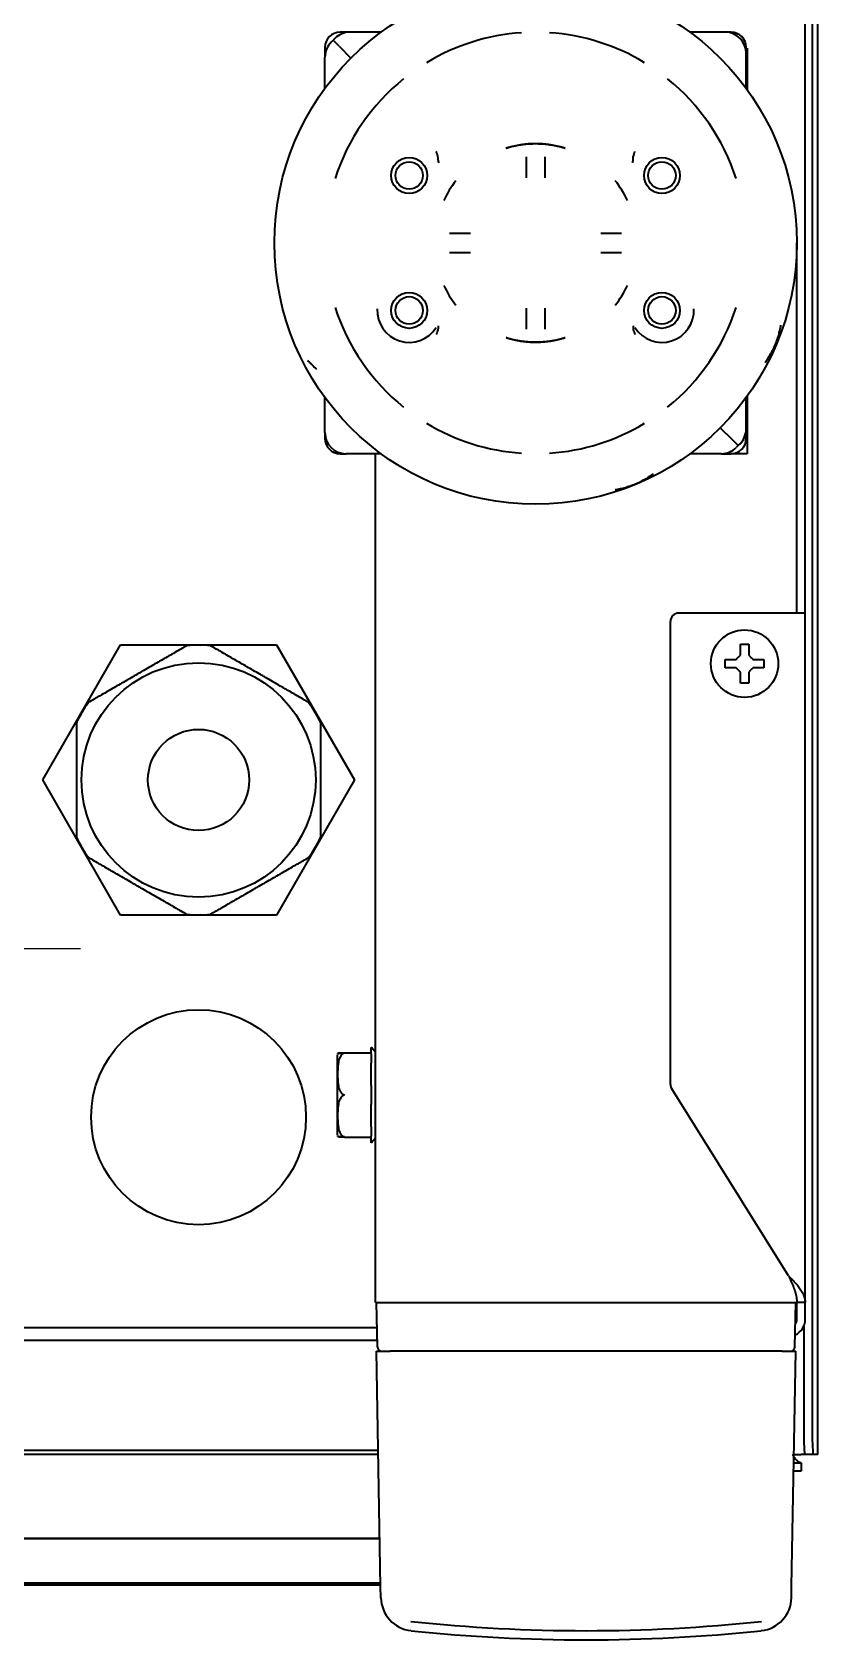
# Model space of a CAD drawing. Header units: inches. Extents: x 885 to 6823, y 710 to 5493.
# Drawn here: x 3174 to 3267.3, y 4391.1 to 4581.8 of the extents above; entities that cross this region are included whole.
import ezdxf

# ---------------------------------------------------------------- set-up
doc = ezdxf.new("R2010")
doc.units = ezdxf.units.IN
doc.layers.add('1', color=7, linetype='Continuous', true_color=0xffffff)

# ---------------------------------------------------------------- blocks, each defined once
blk = doc.blocks.new('A$C29D5572B')
at = {"color": 1}
for p, q in [((0, 50), (0, -50)), ((-50, 0), (50, 0))]:
    blk.add_line(p, q, dxfattribs=at)
blk = doc.blocks.new('A$C0F8E2EAE')
blk.add_blockref('A$C29D5572B', (0, 0))

msp = doc.modelspace()

# ---------------------------------------------------------------- linework, layer by layer
at = {"layer": '1', "color": 7, "linetype": 'Continuous', "lineweight": 35}
for p, q in [((3266.6, 4975.88), (3266.6, 4416.08)), ((3267.28, 4413.08), (3267.28, 4976.88)), ((3265.78, 4512.88), (3265.78, 4582.88)), ((3265.78, 4512.88), (3265.78, 4582.88)), ((3209.51, 4580.6), (3209.74, 4580.82)), ((3209.96, 4581.05), (3209.74, 4580.82)), ((3210.45, 4580.12), (3209.74, 4580.82)), ((3210.45, 4580.12), (3209.74, 4580.82)), ((3211.73, 4581.78), (3210.58, 4581.78)), ((3215.45, 4581.78), (3211.73, 4581.78)), ((3256.28, 4581.78), (3252.11, 4581.78)), ((3256.98, 4581.78), (3256.28, 4581.78)), ((3208.78, 4579.98), (3208.78, 4578.83)), ((3208.78, 4575.11), (3208.78, 4578.83)), ((3210.45, 4580.12), (3211.86, 4578.7)), ((3210.45, 4580.12), (3211.86, 4578.7)), ((3258.78, 4579.28), (3258.78, 4579.98)), ((3258.78, 4575.11), (3258.78, 4579.28)), ((3258.88, 4579.89), (3258.88, 4574.97)), ((3222.2, 4566.62), (3222.2, 4566.94)), ((3245.36, 4566.62), (3245.36, 4566.94)), ((3264.78, 4512.88), (3264.78, 4556.78)), ((3264.78, 4512.88), (3264.78, 4556.78)), ((3222.2, 4546.95), (3222.2, 4546.62)), ((3245.36, 4546.95), (3245.36, 4546.62)), ((3208.78, 4534.28), (3208.78, 4538.45)), ((3258.78, 4534.73), (3258.78, 4538.45)), ((3258.88, 4538.59), (3258.88, 4531.78)), ((3208.78, 4534.28), (3208.78, 4533.58)), ((3255.7, 4534.86), (3257.11, 4533.45)), ((3255.7, 4534.86), (3257.11, 4533.45)), ((3257.82, 4532.74), (3257.11, 4533.45)), ((3257.82, 4532.74), (3257.11, 4533.45)), ((3258.78, 4533.58), (3258.78, 4534.73)), ((3210.58, 4531.78), (3211.28, 4531.78)), ((3215.45, 4531.78), (3211.28, 4531.78)), ((3214.78, 4431.08), (3214.78, 4531.79)), ((3255.83, 4531.78), (3252.11, 4531.78)), ((3255.83, 4531.78), (3256.98, 4531.78)), ((3258.88, 4531.78), (3256.98, 4531.78)), ((3257.82, 4532.74), (3257.6, 4532.51)), ((3257.82, 4532.74), (3258.05, 4532.97)), ((3263.78, 4512.88), (3250.78, 4512.88)), ((3263.78, 4512.88), (3250.78, 4512.88)), ((3265.78, 4512.88), (3263.78, 4512.88)), ((3265.78, 4512.88), (3263.78, 4512.88)), ((3265.78, 4431.08), (3265.78, 4512.88)), ((3265.78, 4431.08), (3265.78, 4512.88)), ((3249.78, 4456.97), (3249.78, 4511.88)), ((3249.78, 4456.97), (3249.78, 4511.88)), ((3175.28, 4493.08), (3184.53, 4509.1)), ((3184.53, 4509.1), (3203.03, 4509.1)), ((3203.03, 4509.1), (3212.28, 4493.08)), ((3256.28, 4506.88), (3256.28, 4507.38)), ((3256.28, 4506.38), (3256.28, 4506.88)), ((3260.88, 4507.38), (3260.88, 4506.88)), ((3260.88, 4506.88), (3260.88, 4506.38)), ((3184.53, 4477.06), (3175.28, 4493.08)), ((3212.28, 4493.08), (3203.03, 4477.06)), ((3203.03, 4477.06), (3184.53, 4477.06)), ((3211.11, 4460.71), (3214.18, 4460.71)), ((3214.78, 4460.8), (3214.28, 4461.38)), ((3214.28, 4461.38), (3214.28, 4461.28)), ((3214.28, 4460.61), (3214.28, 4461.28)), ((3214.28, 4460.61), (3214.28, 4459.47)), ((3210.28, 4450.94), (3210.28, 4460.49)), ((3214.28, 4458.8), (3214.28, 4459.47)), ((3214.28, 4458.19), (3214.28, 4458.8)), ((3214.28, 4456.85), (3214.28, 4458.19)), ((3214.28, 4456.85), (3214.28, 4455.71)), ((3214.28, 4455.71), (3214.28, 4454.57)), ((3263.78, 4434.28), (3249.93, 4456.44)), ((3263.78, 4434.28), (3249.93, 4456.44)), ((3214.28, 4453.23), (3214.28, 4454.57)), ((3214.28, 4452.62), (3214.28, 4453.23)), ((3214.28, 4451.95), (3214.28, 4452.62)), ((3214.28, 4451.95), (3214.28, 4450.81)), ((3211.11, 4450.71), (3214.18, 4450.71)), ((3214.28, 4450.14), (3214.28, 4450.81)), ((3214.28, 4450.04), (3214.78, 4450.62)), ((3214.28, 4450.04), (3214.28, 4450.14)), ((3214.78, 4431.08), (3216.58, 4431.08)), ((3214.91, 4431.08), (3216.51, 4431.08)), ((3215, 4425.82), (3214.91, 4431.08)), ((3216.58, 4431.08), (3262.98, 4431.08)), ((3262.98, 4431.08), (3264.78, 4431.08)), ((3263.06, 4431.08), (3264.66, 4431.08)), ((3264.56, 4425.82), (3264.66, 4431.08)), ((3264.78, 4429.08), (3264.78, 4431.08)), ((3264.78, 4429.08), (3264.78, 4431.08)), ((3265.78, 4431.08), (3264.78, 4431.08)), ((3265.78, 4431.08), (3264.78, 4431.08)), ((3265.78, 4429.08), (3265.78, 4431.08)), ((3265.78, 4429.08), (3265.78, 4431.08)), ((3264.78, 4429.08), (3264.62, 4429.08)), ((3264.78, 4429.08), (3264.62, 4429.08)), ((3265.6, 4428.27), (3265.6, 4416.08)), ((3214.98, 4426.58), (2953.31, 4426.58)), ((3214.96, 4428.08), (2954.74, 4428.08)), ((3214.91, 4425.33), (3216.51, 4425.33)), ((3215.39, 4397.42), (3214.91, 4425.33)), ((3215.28, 4425.38), (3215.28, 4425.33)), ((3263.06, 4425.33), (3216.51, 4425.33)), ((3263.06, 4425.33), (3264.66, 4425.33)), ((3264.17, 4397.42), (3264.66, 4425.33)), ((3264.28, 4425.33), (3264.28, 4425.38)), ((2901.69, 4413.58), (3215.11, 4413.58)), ((3215.11, 4413.08), (3150.28, 4413.08)), ((3264.44, 4413.08), (3265.28, 4413.08)), ((3265.76, 4413.08), (3265.28, 4413.08)), ((3266.76, 4413.08), (3265.76, 4413.08)), ((3267.28, 4413.08), (3266.76, 4413.08)), ((3267.28, 4413.08), (3267.28, 4413.08)), ((3265.28, 4411.08), (3264.41, 4411.08)), ((3264.42, 4412.08), (3265.28, 4412.08)), ((3265.28, 4412.08), (3265.28, 4411.08)), ((3215.29, 4403.09), (3150.27, 4403.09)), ((3215.29, 4403.06), (3150.27, 4403.06)), ((3144.67, 4397.85), (3215.38, 4397.85)), ((3144.67, 4397.59), (3215.39, 4397.59)), ((3215.42, 4396.08), (3215.39, 4397.42)), ((3264.14, 4396.08), (3264.17, 4397.42))]:
    msp.add_line(p, q, dxfattribs=at)
for centre, radius in [((3233.78, 4556.78), 31), ((3218.78, 4564.78), 2.13), ((3218.78, 4564.78), 1.63), ((3248.78, 4564.78), 2.13), ((3248.78, 4564.78), 1.63), ((3218.78, 4548.78), 2.13), ((3218.78, 4548.78), 1.63), ((3248.78, 4548.78), 2.13), ((3248.78, 4548.78), 1.63), ((3258.58, 4506.88), 4), ((3193.78, 4493.08), 13.9), ((3193.78, 4493.08), 6), ((3193.78, 4453.08), 12.75)]:
    msp.add_circle(centre, radius, dxfattribs=at)
for centre, radius, start, end in [((3210.58, 4579.98), 1.8, 90, 180), ((3211.73, 4579.28), 2.5, 90, 135), ((3233.78, 4556.78), 24.99, 93.8243, 121.1757), ((3233.78, 4556.78), 24.99, 58.8243, 86.1757), ((3256.28, 4579.28), 2.5, 0, 90), ((3256.98, 4579.98), 1.8, 0, 90), ((3211.28, 4578.83), 2.5, 135, 180), ((3233.78, 4556.78), 24.99, 128.8243, 162.147), ((3233.78, 4556.78), 24.99, 17.853, 51.1757), ((3233.78, 4556.78), 12, 142.0046, 155.1606), ((3233.78, 4556.78), 12, 24.8394, 37.9954), ((3233.78, 4556.78), 12, 204.8394, 217.9954), ((3233.78, 4556.78), 12, 322.0046, 335.1606), ((3233.78, 4556.78), 24.99, 197.853, 231.1757), ((3218.78, 4548.78), 3.79, 177.1673, 327.7516), ((3248.78, 4548.78), 3.79, 212.2484, 2.8327), ((3233.78, 4556.78), 24.99, 308.8243, 342.147), ((3233.78, 4556.78), 24.99, 238.8243, 266.1757), ((3233.78, 4556.78), 24.99, 273.8243, 301.1757), ((3211.28, 4534.28), 2.5, 180, 270), ((3210.58, 4533.58), 1.8, 180, 270), ((3256.98, 4533.58), 1.8, 270, 0), ((3256.28, 4534.73), 2.5, 315, 0), ((3255.83, 4534.28), 2.5, 270, 315), ((3250.78, 4511.88), 1, 90, 180), ((3250.78, 4511.88), 1, 90, 180), ((3193.78, 4493.08), 16, 85.0078, 94.9922), ((3193.78, 4493.08), 16, 145.0078, 154.9922), ((3193.78, 4493.08), 16, 25.0078, 34.9922), ((3193.78, 4493.08), 16, 205.0078, 214.9922), ((3193.78, 4493.08), 16, 325.0078, 334.9922), ((3193.78, 4493.08), 16, 265.0078, 274.9922), ((3214.18, 4460.61), 0.1, 0, 90), ((3250.78, 4456.97), 1, 180, 212), ((3250.78, 4456.97), 1, 180, 212), ((3214.18, 4450.81), 0.1, 270, 0), ((3263.78, 4429.08), 2, 293.8345, 0), ((3263.78, 4429.08), 2, 293.8345, 0), ((3263.78, 4429.08), 1, 326.1361, 0), ((3263.78, 4429.08), 1, 326.1361, 0), ((3215.5, 4425.83), 0.5, 181, 270), ((3264.06, 4425.83), 0.5, 270, 359), ((3219.42, 4396.15), 4, 181, 264.013), ((3260.15, 4396.15), 4, 275.987, 359), ((3239.78, 4590.33), 199.25, 264.013, 275.987)]:
    msp.add_arc(centre, radius, start, end, dxfattribs=at)
for centre, major_axis, ratio, start_param, end_param in [((3265.76, 4416.08), (0, -3), 0.052336, 4.712389, 6.283185), ((3266.76, 4416.08), (0, 3), 0.052336, 1.570796, 3.141593), ((3239.78, 4589.91), (-197.77, 0), 0.999848, 1.465422, 1.67617)]:
    msp.add_ellipse(centre, major_axis=major_axis, ratio=ratio, start_param=start_param, end_param=end_param, dxfattribs=at)
for points, knots in [([(3222.18, 4567.07), (3222.15, 4567.16), (3222.12, 4567.26), (3222.08, 4567.39), (3222.06, 4567.44), (3222.03, 4567.51), (3222.03, 4567.53), (3222.01, 4567.58), (3222, 4567.6), (3221.99, 4567.62)], [0, 0, 0, 0, 0.5, 0.5, 0.75, 0.75, 0.875, 0.875, 1, 1, 1, 1]), ([(3245.38, 4567.07), (3245.41, 4567.16), (3245.44, 4567.26), (3245.48, 4567.39), (3245.5, 4567.44), (3245.53, 4567.51), (3245.53, 4567.53), (3245.55, 4567.58), (3245.56, 4567.6), (3245.57, 4567.62)], [0, 0, 0, 0, 0.5, 0.5, 0.75, 0.75, 0.875, 0.875, 1, 1, 1, 1]), ([(3222.2, 4566.94), (3222.2, 4566.96), (3222.2, 4566.98), (3222.19, 4567.03), (3222.19, 4567.05), (3222.18, 4567.07)], [0, 0, 0, 0, 0.5, 0.5, 1, 1, 1, 1]), ([(3222.2, 4566.62), (3222.21, 4566.56), (3222.22, 4566.5), (3222.24, 4566.4), (3222.25, 4566.35), (3222.26, 4566.3)], [0, 0, 0, 0, 0.5, 0.5, 1, 1, 1, 1]), ([(3232.66, 4567), (3232.66, 4566.91), (3232.66, 4566.83), (3232.66, 4566.65), (3232.66, 4566.47), (3232.66, 4566.27), (3232.65, 4566.14), (3232.65, 4566.12), (3232.65, 4566.07), (3232.65, 4566.04), (3232.65, 4565.96), (3232.65, 4565.91), (3232.65, 4565.75), (3232.65, 4565.54), (3232.65, 4565.31), (3232.65, 4565.15), (3232.65, 4565.06), (3232.65, 4564.97), (3232.65, 4564.92), (3232.65, 4564.89), (3232.65, 4564.74), (3232.65, 4564.63), (3232.65, 4564.51)], [0, 0, 0, 0, 0.125, 0.125, 0.25, 0.375, 0.375, 0.40625, 0.40625, 0.4375, 0.4375, 0.5, 0.5, 0.625, 0.75, 0.75, 0.8125, 0.84375, 0.84375, 0.875, 0.875, 1, 1, 1, 1]), ([(3234.91, 4564.51), (3234.91, 4564.63), (3234.91, 4564.74), (3234.91, 4564.97), (3234.91, 4565.2), (3234.91, 4565.42), (3234.91, 4565.56), (3234.91, 4565.58), (3234.91, 4565.64), (3234.91, 4565.67), (3234.91, 4565.75), (3234.91, 4565.8), (3234.91, 4565.96), (3234.91, 4566.17), (3234.91, 4566.36), (3234.9, 4566.51), (3234.9, 4566.58), (3234.9, 4566.65), (3234.9, 4566.69), (3234.9, 4566.72), (3234.9, 4566.83), (3234.9, 4566.91), (3234.9, 4567)], [0, 0, 0, 0, 0.125, 0.125, 0.25, 0.375, 0.375, 0.40625, 0.40625, 0.4375, 0.4375, 0.5, 0.5, 0.625, 0.75, 0.75, 0.8125, 0.84375, 0.84375, 0.875, 0.875, 1, 1, 1, 1]), ([(3245.3, 4566.3), (3245.31, 4566.35), (3245.32, 4566.4), (3245.34, 4566.5), (3245.35, 4566.56), (3245.36, 4566.62)], [0, 0, 0, 0, 0.5, 0.5, 1, 1, 1, 1]), ([(3245.36, 4566.94), (3245.36, 4566.96), (3245.36, 4566.98), (3245.37, 4567.03), (3245.37, 4567.05), (3245.38, 4567.07)], [0, 0, 0, 0, 0.5, 0.5, 1, 1, 1, 1]), ([(3226.05, 4557.91), (3225.93, 4557.91), (3225.82, 4557.91), (3225.59, 4557.91), (3225.36, 4557.91), (3225.14, 4557.91), (3225, 4557.91), (3224.98, 4557.91), (3224.92, 4557.91), (3224.9, 4557.91), (3224.81, 4557.91), (3224.76, 4557.91), (3224.6, 4557.91), (3224.39, 4557.91), (3224.2, 4557.91), (3224.05, 4557.91), (3223.98, 4557.91), (3223.91, 4557.9), (3223.87, 4557.9), (3223.85, 4557.9), (3223.73, 4557.9), (3223.65, 4557.9), (3223.57, 4557.9)], [0, 0, 0, 0, 0.125, 0.125, 0.25, 0.375, 0.375, 0.40625, 0.40625, 0.4375, 0.4375, 0.5, 0.5, 0.625, 0.75, 0.75, 0.8125, 0.84375, 0.84375, 0.875, 0.875, 1, 1, 1, 1]), ([(3243.99, 4557.9), (3243.91, 4557.9), (3243.83, 4557.9), (3243.65, 4557.9), (3243.47, 4557.91), (3243.27, 4557.91), (3243.14, 4557.91), (3243.12, 4557.91), (3243.07, 4557.91), (3243.04, 4557.91), (3242.96, 4557.91), (3242.91, 4557.91), (3242.75, 4557.91), (3242.53, 4557.91), (3242.31, 4557.91), (3242.14, 4557.91), (3242.06, 4557.91), (3241.97, 4557.91), (3241.92, 4557.91), (3241.89, 4557.91), (3241.74, 4557.91), (3241.63, 4557.91), (3241.51, 4557.91)], [0, 0, 0, 0, 0.125, 0.125, 0.25, 0.375, 0.375, 0.40625, 0.40625, 0.4375, 0.4375, 0.5, 0.5, 0.625, 0.75, 0.75, 0.8125, 0.84375, 0.84375, 0.875, 0.875, 1, 1, 1, 1]), ([(3223.57, 4555.66), (3223.65, 4555.66), (3223.73, 4555.66), (3223.91, 4555.66), (3224.09, 4555.66), (3224.29, 4555.66), (3224.42, 4555.66), (3224.44, 4555.66), (3224.5, 4555.66), (3224.52, 4555.66), (3224.6, 4555.66), (3224.65, 4555.66), (3224.81, 4555.65), (3225.03, 4555.65), (3225.25, 4555.65), (3225.42, 4555.65), (3225.5, 4555.65), (3225.59, 4555.65), (3225.64, 4555.65), (3225.67, 4555.65), (3225.82, 4555.65), (3225.93, 4555.65), (3226.05, 4555.65)], [0, 0, 0, 0, 0.125, 0.125, 0.25, 0.375, 0.375, 0.40625, 0.40625, 0.4375, 0.4375, 0.5, 0.5, 0.625, 0.75, 0.75, 0.8125, 0.84375, 0.84375, 0.875, 0.875, 1, 1, 1, 1]), ([(3241.51, 4555.65), (3241.63, 4555.65), (3241.74, 4555.65), (3241.97, 4555.65), (3242.2, 4555.65), (3242.42, 4555.65), (3242.56, 4555.65), (3242.58, 4555.65), (3242.64, 4555.65), (3242.67, 4555.65), (3242.75, 4555.65), (3242.8, 4555.65), (3242.96, 4555.66), (3243.17, 4555.66), (3243.36, 4555.66), (3243.51, 4555.66), (3243.58, 4555.66), (3243.65, 4555.66), (3243.69, 4555.66), (3243.71, 4555.66), (3243.83, 4555.66), (3243.91, 4555.66), (3243.99, 4555.66)], [0, 0, 0, 0, 0.125, 0.125, 0.25, 0.375, 0.375, 0.40625, 0.40625, 0.4375, 0.4375, 0.5, 0.5, 0.625, 0.75, 0.75, 0.8125, 0.84375, 0.84375, 0.875, 0.875, 1, 1, 1, 1]), ([(3232.65, 4549.05), (3232.65, 4548.93), (3232.65, 4548.82), (3232.65, 4548.59), (3232.65, 4548.37), (3232.65, 4548.14), (3232.65, 4548.01), (3232.65, 4547.98), (3232.65, 4547.92), (3232.65, 4547.9), (3232.65, 4547.81), (3232.65, 4547.76), (3232.65, 4547.6), (3232.65, 4547.39), (3232.66, 4547.2), (3232.66, 4547.06), (3232.66, 4546.99), (3232.66, 4546.92), (3232.66, 4546.87), (3232.66, 4546.85), (3232.66, 4546.74), (3232.66, 4546.65), (3232.66, 4546.57)], [0, 0, 0, 0, 0.125, 0.125, 0.25, 0.375, 0.375, 0.40625, 0.40625, 0.4375, 0.4375, 0.5, 0.5, 0.625, 0.75, 0.75, 0.8125, 0.84375, 0.84375, 0.875, 0.875, 1, 1, 1, 1]), ([(3234.9, 4546.57), (3234.9, 4546.65), (3234.9, 4546.74), (3234.9, 4546.91), (3234.9, 4547.1), (3234.91, 4547.29), (3234.91, 4547.42), (3234.91, 4547.45), (3234.91, 4547.5), (3234.91, 4547.52), (3234.91, 4547.6), (3234.91, 4547.65), (3234.91, 4547.81), (3234.91, 4548.03), (3234.91, 4548.25), (3234.91, 4548.42), (3234.91, 4548.5), (3234.91, 4548.59), (3234.91, 4548.65), (3234.91, 4548.67), (3234.91, 4548.82), (3234.91, 4548.93), (3234.91, 4549.05)], [0, 0, 0, 0, 0.125, 0.125, 0.25, 0.375, 0.375, 0.40625, 0.40625, 0.4375, 0.4375, 0.5, 0.5, 0.625, 0.75, 0.75, 0.8125, 0.84375, 0.84375, 0.875, 0.875, 1, 1, 1, 1]), ([(3222.18, 4546.49), (3222.15, 4546.4), (3222.12, 4546.31), (3222.08, 4546.17), (3222.06, 4546.12), (3222.03, 4546.06), (3222.03, 4546.03), (3222.01, 4545.99), (3222, 4545.96), (3221.99, 4545.94)], [0, 0, 0, 0, 0.5, 0.5, 0.75, 0.75, 0.875, 0.875, 1, 1, 1, 1]), ([(3222.2, 4546.62), (3222.2, 4546.6), (3222.2, 4546.58), (3222.19, 4546.54), (3222.19, 4546.52), (3222.18, 4546.49)], [0, 0, 0, 0, 0.5, 0.5, 1, 1, 1, 1]), ([(3245.36, 4546.62), (3245.36, 4546.6), (3245.36, 4546.58), (3245.37, 4546.54), (3245.37, 4546.52), (3245.38, 4546.49)], [0, 0, 0, 0, 0.5, 0.5, 1, 1, 1, 1]), ([(3245.38, 4546.49), (3245.41, 4546.4), (3245.44, 4546.31), (3245.48, 4546.17), (3245.5, 4546.12), (3245.53, 4546.06), (3245.53, 4546.03), (3245.55, 4545.99), (3245.56, 4545.96), (3245.57, 4545.94)], [0, 0, 0, 0, 0.5, 0.5, 0.75, 0.75, 0.875, 0.875, 1, 1, 1, 1]), ([(3261.01, 4542.59), (3261.13, 4542.75), (3261.25, 4542.92), (3261.47, 4543.26), (3261.57, 4543.43), (3261.78, 4543.79), (3261.87, 4543.97), (3262.01, 4544.24), (3262.05, 4544.33), (3262.14, 4544.52), (3262.18, 4544.61), (3262.26, 4544.8), (3262.3, 4544.89), (3262.37, 4545.08), (3262.4, 4545.18), (3262.51, 4545.47), (3262.57, 4545.66), (3262.66, 4545.95), (3262.68, 4546.05), (3262.73, 4546.25), (3262.76, 4546.34), (3262.83, 4546.64), (3262.87, 4546.84), (3262.9, 4547.04)], [0, 0, 0, 0, 0.125, 0.125, 0.25, 0.25, 0.375, 0.375, 0.4375, 0.4375, 0.5, 0.5, 0.5625, 0.5625, 0.625, 0.625, 0.75, 0.75, 0.8125, 0.8125, 0.875, 0.875, 1, 1, 1, 1]), ([(3206.72, 4542.85), (3206.81, 4542.76), (3206.9, 4542.67), (3207.07, 4542.5), (3207.16, 4542.41), (3207.42, 4542.15), (3207.6, 4541.97), (3207.77, 4541.8)], [0, 0, 0, 0, 0.25, 0.25, 0.5, 0.5, 1, 1, 1, 1]), ([(3243.23, 4527.53), (3243.43, 4527.56), (3243.64, 4527.6), (3244.04, 4527.68), (3244.24, 4527.73), (3244.64, 4527.84), (3244.84, 4527.91), (3245.08, 4527.99), (3245.13, 4528.01), (3245.23, 4528.04), (3245.28, 4528.06), (3245.43, 4528.12), (3245.52, 4528.16), (3245.72, 4528.24), (3245.81, 4528.28), (3246, 4528.36), (3246.1, 4528.41), (3246.38, 4528.54), (3246.56, 4528.64), (3246.83, 4528.79), (3246.92, 4528.84), (3247.1, 4528.95), (3247.19, 4529.01), (3247.45, 4529.17), (3247.62, 4529.29), (3247.79, 4529.42)], [0, 0, 0, 0, 0.125, 0.125, 0.25, 0.25, 0.375, 0.375, 0.40625, 0.40625, 0.4375, 0.4375, 0.5, 0.5, 0.5625, 0.5625, 0.625, 0.625, 0.75, 0.75, 0.8125, 0.8125, 0.875, 0.875, 1, 1, 1, 1]), ([(3192.39, 4509.02), (3191.92, 4508.75), (3191.45, 4508.48), (3190.5, 4507.93), (3190.02, 4507.65), (3189.04, 4507.09), (3188.55, 4506.8), (3187.8, 4506.37), (3187.55, 4506.23), (3187.23, 4506.04), (3187.17, 4506.01), (3187.04, 4505.93), (3186.98, 4505.9), (3186.79, 4505.79), (3186.66, 4505.71), (3186.03, 4505.35), (3185.52, 4505.06), (3184.53, 4504.48), (3184.04, 4504.2), (3183.06, 4503.64), (3182.58, 4503.36), (3181.98, 4503.01), (3181.86, 4502.94), (3181.62, 4502.8), (3181.5, 4502.73), (3181.14, 4502.53), (3180.91, 4502.39), (3180.67, 4502.26)], [0, 0, 0, 0, 0.125, 0.125, 0.25, 0.25, 0.375, 0.375, 0.4375, 0.4375, 0.453125, 0.453125, 0.46875, 0.46875, 0.5, 0.5, 0.625, 0.625, 0.75, 0.75, 0.875, 0.875, 0.90625, 0.90625, 0.9375, 0.9375, 1, 1, 1, 1]), ([(3206.89, 4502.26), (3206.42, 4502.53), (3205.95, 4502.8), (3205, 4503.35), (3204.52, 4503.63), (3203.54, 4504.19), (3203.05, 4504.47), (3202.3, 4504.91), (3202.05, 4505.05), (3201.73, 4505.23), (3201.67, 4505.27), (3201.54, 4505.34), (3201.48, 4505.38), (3201.29, 4505.49), (3201.16, 4505.57), (3200.53, 4505.93), (3200.02, 4506.22), (3199.03, 4506.79), (3198.54, 4507.08), (3197.56, 4507.64), (3197.08, 4507.92), (3196.48, 4508.27), (3196.36, 4508.34), (3196.12, 4508.48), (3196, 4508.54), (3195.64, 4508.75), (3195.41, 4508.89), (3195.17, 4509.02)], [0, 0, 0, 0, 0.125, 0.125, 0.25, 0.25, 0.375, 0.375, 0.4375, 0.4375, 0.453125, 0.453125, 0.46875, 0.46875, 0.5, 0.5, 0.625, 0.625, 0.75, 0.75, 0.875, 0.875, 0.90625, 0.90625, 0.9375, 0.9375, 1, 1, 1, 1]), ([(3259.08, 4509.18), (3259.08, 4508.98), (3259.08, 4508.77), (3259.08, 4508.44), (3259.08, 4508.33), (3259.08, 4508.11), (3259.08, 4508), (3259.08, 4507.88)], [0, 0, 0, 0, 0.5, 0.5, 0.75, 0.75, 1, 1, 1, 1]), ([(3256.28, 4507.38), (3256.48, 4507.38), (3256.69, 4507.38), (3257.02, 4507.38), (3257.13, 4507.38), (3257.35, 4507.38), (3257.47, 4507.38), (3257.58, 4507.38)], [0, 0, 0, 0, 0.5, 0.5, 0.75, 0.75, 1, 1, 1, 1]), ([(3260.88, 4506.38), (3260.68, 4506.38), (3260.47, 4506.38), (3260.14, 4506.38), (3260.03, 4506.38), (3259.81, 4506.38), (3259.7, 4506.38), (3259.58, 4506.38)], [0, 0, 0, 0, 0.5, 0.5, 0.75, 0.75, 1, 1, 1, 1]), ([(3258.08, 4504.58), (3258.08, 4504.78), (3258.08, 4504.99), (3258.08, 4505.32), (3258.08, 4505.43), (3258.08, 4505.65), (3258.08, 4505.77), (3258.08, 4505.88)], [0, 0, 0, 0, 0.5, 0.5, 0.75, 0.75, 1, 1, 1, 1]), ([(3179.28, 4499.85), (3179.28, 4499.31), (3179.28, 4498.76), (3179.28, 4497.67), (3179.28, 4497.11), (3179.28, 4495.99), (3179.28, 4495.43), (3179.28, 4494.28), (3179.28, 4493.7), (3179.28, 4493.04), (3179.28, 4492.96), (3179.28, 4492.82), (3179.28, 4492.6), (3179.28, 4492.38), (3179.28, 4491.94), (3179.28, 4491.65), (3179.28, 4490.79), (3179.28, 4490.21), (3179.28, 4489.08), (3179.28, 4488.52), (3179.28, 4487.89), (3179.28, 4487.82), (3179.28, 4487.69), (3179.28, 4487.48), (3179.28, 4487), (3179.28, 4486.59), (3179.28, 4486.32)], [0, 0, 0, 0, 0.125, 0.125, 0.25, 0.25, 0.375, 0.375, 0.5, 0.5, 0.515625, 0.515625, 0.53125, 0.5625, 0.5625, 0.625, 0.625, 0.75, 0.75, 0.875, 0.875, 0.890625, 0.890625, 0.90625, 0.9375, 1, 1, 1, 1]), ([(3208.28, 4486.32), (3208.28, 4486.86), (3208.28, 4487.4), (3208.28, 4488.5), (3208.28, 4489.05), (3208.28, 4490.17), (3208.28, 4490.74), (3208.28, 4491.88), (3208.28, 4492.46), (3208.28, 4493.13), (3208.28, 4493.2), (3208.28, 4493.35), (3208.28, 4493.57), (3208.28, 4493.79), (3208.28, 4494.22), (3208.28, 4494.51), (3208.28, 4495.38), (3208.28, 4495.95), (3208.28, 4497.08), (3208.28, 4497.64), (3208.28, 4498.27), (3208.28, 4498.34), (3208.28, 4498.48), (3208.28, 4498.69), (3208.28, 4499.17), (3208.28, 4499.58), (3208.28, 4499.85)], [0, 0, 0, 0, 0.125, 0.125, 0.25, 0.25, 0.375, 0.375, 0.5, 0.5, 0.515625, 0.515625, 0.53125, 0.5625, 0.5625, 0.625, 0.625, 0.75, 0.75, 0.875, 0.875, 0.890625, 0.890625, 0.90625, 0.9375, 1, 1, 1, 1]), ([(3180.67, 4483.91), (3181.14, 4483.64), (3181.61, 4483.36), (3182.56, 4482.81), (3183.04, 4482.54), (3184.02, 4481.97), (3184.51, 4481.69), (3185.26, 4481.26), (3185.51, 4481.11), (3185.83, 4480.93), (3185.89, 4480.89), (3186.02, 4480.82), (3186.08, 4480.78), (3186.27, 4480.67), (3186.4, 4480.6), (3187.03, 4480.23), (3187.54, 4479.94), (3188.53, 4479.37), (3189.02, 4479.09), (3190, 4478.52), (3190.48, 4478.24), (3191.08, 4477.9), (3191.2, 4477.83), (3191.44, 4477.69), (3191.56, 4477.62), (3191.92, 4477.41), (3192.15, 4477.28), (3192.39, 4477.14)], [0, 0, 0, 0, 0.125, 0.125, 0.25, 0.25, 0.375, 0.375, 0.4375, 0.4375, 0.453125, 0.453125, 0.46875, 0.46875, 0.5, 0.5, 0.625, 0.625, 0.75, 0.75, 0.875, 0.875, 0.90625, 0.90625, 0.9375, 0.9375, 1, 1, 1, 1]), ([(3195.17, 4477.14), (3195.64, 4477.41), (3196.11, 4477.68), (3197.06, 4478.23), (3197.54, 4478.51), (3198.52, 4479.07), (3199.01, 4479.36), (3199.76, 4479.79), (3200.01, 4479.94), (3200.33, 4480.12), (3200.39, 4480.16), (3200.52, 4480.23), (3200.58, 4480.27), (3200.77, 4480.38), (3200.9, 4480.45), (3201.53, 4480.82), (3202.04, 4481.11), (3203.03, 4481.68), (3203.52, 4481.96), (3204.5, 4482.53), (3204.98, 4482.81), (3205.58, 4483.15), (3205.7, 4483.22), (3205.94, 4483.36), (3206.06, 4483.43), (3206.42, 4483.64), (3206.65, 4483.77), (3206.89, 4483.91)], [0, 0, 0, 0, 0.125, 0.125, 0.25, 0.25, 0.375, 0.375, 0.4375, 0.4375, 0.453125, 0.453125, 0.46875, 0.46875, 0.5, 0.5, 0.625, 0.625, 0.75, 0.75, 0.875, 0.875, 0.90625, 0.90625, 0.9375, 0.9375, 1, 1, 1, 1]), ([(3211.1, 4460.7), (3211.06, 4460.69), (3211.03, 4460.68), (3210.98, 4460.65), (3210.95, 4460.63), (3210.89, 4460.6), (3210.87, 4460.58), (3210.83, 4460.55), (3210.82, 4460.54), (3210.8, 4460.52), (3210.79, 4460.51), (3210.73, 4460.45), (3210.7, 4460.4), (3210.63, 4460.3), (3210.6, 4460.25), (3210.56, 4460.17), (3210.54, 4460.15), (3210.52, 4460.09), (3210.51, 4460.07), (3210.48, 4459.98), (3210.46, 4459.93), (3210.41, 4459.76), (3210.39, 4459.65), (3210.36, 4459.48), (3210.35, 4459.42), (3210.34, 4459.31), (3210.33, 4459.25), (3210.31, 4459.08), (3210.31, 4458.96), (3210.3, 4458.74), (3210.29, 4458.62), (3210.29, 4458.39), (3210.29, 4458.17), (3210.29, 4457.94), (3210.29, 4457.72), (3210.3, 4457.6), (3210.31, 4457.38), (3210.31, 4457.27), (3210.33, 4457.1), (3210.34, 4457.05), (3210.35, 4456.94), (3210.36, 4456.88), (3210.39, 4456.72), (3210.41, 4456.61), (3210.46, 4456.45), (3210.48, 4456.39), (3210.52, 4456.29), (3210.54, 4456.24), (3210.58, 4456.16), (3210.6, 4456.14), (3210.63, 4456.09), (3210.65, 4456.06), (3210.7, 4455.99), (3210.73, 4455.95), (3210.79, 4455.89), (3210.8, 4455.88), (3210.82, 4455.86), (3210.83, 4455.85), (3210.87, 4455.83), (3210.9, 4455.81), (3210.94, 4455.78), (3210.95, 4455.77), (3210.98, 4455.76), (3210.99, 4455.75), (3211.03, 4455.73), (3211.06, 4455.72), (3211.1, 4455.71)], [0, 0, 0, 0, 0.015625, 0.015625, 0.03125, 0.03125, 0.046875, 0.046875, 0.054687, 0.054687, 0.0625, 0.0625, 0.09375, 0.09375, 0.125, 0.125, 0.140625, 0.140625, 0.15625, 0.15625, 0.1875, 0.1875, 0.25, 0.25, 0.28125, 0.28125, 0.3125, 0.3125, 0.375, 0.375, 0.4375, 0.4375, 0.5, 0.5625, 0.5625, 0.625, 0.625, 0.6875, 0.6875, 0.71875, 0.71875, 0.75, 0.75, 0.8125, 0.8125, 0.84375, 0.84375, 0.875, 0.875, 0.890625, 0.890625, 0.90625, 0.90625, 0.9375, 0.9375, 0.945312, 0.945312, 0.953125, 0.953125, 0.96875, 0.96875, 0.976562, 0.976562, 0.984375, 0.984375, 1, 1, 1, 1]), ([(3210.29, 4460.63), (3210.29, 4460.63), (3210.29, 4460.63), (3210.29, 4460.63), (3210.29, 4460.63), (3210.3, 4460.63), (3210.31, 4460.63), (3210.31, 4460.64), (3210.33, 4460.64), (3210.34, 4460.64), (3210.35, 4460.65), (3210.36, 4460.65), (3210.39, 4460.65), (3210.41, 4460.66), (3210.46, 4460.66), (3210.48, 4460.67), (3210.52, 4460.67), (3210.54, 4460.67), (3210.58, 4460.68), (3210.6, 4460.68), (3210.63, 4460.68), (3210.64, 4460.68), (3210.7, 4460.68), (3210.73, 4460.69), (3210.79, 4460.69), (3210.8, 4460.69), (3210.82, 4460.69), (3210.83, 4460.69), (3210.87, 4460.69), (3210.89, 4460.69), (3210.93, 4460.69), (3210.95, 4460.69), (3210.98, 4460.69), (3210.99, 4460.7), (3211.03, 4460.7), (3211.06, 4460.7), (3211.1, 4460.7)], [0, 0, 0, 0, 0.050699, 0.169361, 0.169361, 0.288024, 0.288024, 0.406687, 0.406687, 0.466018, 0.466018, 0.525349, 0.525349, 0.644012, 0.644012, 0.703343, 0.703343, 0.762675, 0.762675, 0.79234, 0.79234, 0.822006, 0.822006, 0.881337, 0.881337, 0.89617, 0.89617, 0.911003, 0.911003, 0.940669, 0.940669, 0.955501, 0.955501, 0.970334, 0.970334, 1, 1, 1, 1]), ([(3210.39, 4460.71), (3210.39, 4460.71), (3210.39, 4460.71), (3210.39, 4460.71), (3210.39, 4460.71), (3210.4, 4460.71), (3210.4, 4460.71), (3210.41, 4460.71), (3210.42, 4460.71), (3210.43, 4460.71), (3210.44, 4460.71), (3210.45, 4460.71), (3210.47, 4460.71), (3210.49, 4460.71), (3210.53, 4460.71), (3210.55, 4460.71), (3210.59, 4460.71), (3210.61, 4460.71), (3210.64, 4460.71), (3210.65, 4460.71), (3210.68, 4460.71), (3210.7, 4460.71), (3210.74, 4460.71), (3210.78, 4460.71), (3210.83, 4460.71), (3210.86, 4460.71), (3210.9, 4460.71), (3210.92, 4460.71), (3210.96, 4460.71), (3210.97, 4460.71), (3211, 4460.71), (3211.01, 4460.71), (3211.05, 4460.71), (3211.08, 4460.71), (3211.11, 4460.71)], [0, 0, 0, 0, 0.051627, 0.170174, 0.170174, 0.28872, 0.28872, 0.407267, 0.407267, 0.46654, 0.46654, 0.525814, 0.525814, 0.64436, 0.64436, 0.703633, 0.703633, 0.762907, 0.762907, 0.792543, 0.792543, 0.82218, 0.82218, 0.881453, 0.881453, 0.91109, 0.91109, 0.940727, 0.940727, 0.955545, 0.955545, 0.970363, 0.970363, 1, 1, 1, 1]), ([(3211.1, 4455.71), (3211.06, 4455.7), (3211.03, 4455.69), (3210.98, 4455.66), (3210.95, 4455.65), (3210.9, 4455.62), (3210.87, 4455.6), (3210.83, 4455.57), (3210.82, 4455.56), (3210.8, 4455.54), (3210.79, 4455.53), (3210.73, 4455.48), (3210.7, 4455.43), (3210.63, 4455.34), (3210.6, 4455.29), (3210.56, 4455.21), (3210.54, 4455.19), (3210.52, 4455.13), (3210.51, 4455.11), (3210.48, 4455.03), (3210.46, 4454.98), (3210.41, 4454.82), (3210.39, 4454.71), (3210.36, 4454.54), (3210.35, 4454.49), (3210.34, 4454.38), (3210.33, 4454.32), (3210.31, 4454.15), (3210.31, 4454.04), (3210.3, 4453.82), (3210.29, 4453.71), (3210.29, 4453.48), (3210.29, 4453.25), (3210.29, 4453.03), (3210.29, 4452.8), (3210.3, 4452.69), (3210.31, 4452.46), (3210.31, 4452.34), (3210.33, 4452.17), (3210.34, 4452.12), (3210.35, 4452), (3210.36, 4451.94), (3210.39, 4451.77), (3210.41, 4451.66), (3210.46, 4451.5), (3210.48, 4451.44), (3210.52, 4451.33), (3210.54, 4451.28), (3210.58, 4451.2), (3210.6, 4451.17), (3210.63, 4451.12), (3210.64, 4451.09), (3210.7, 4451.02), (3210.73, 4450.97), (3210.79, 4450.92), (3210.8, 4450.91), (3210.82, 4450.89), (3210.83, 4450.88), (3210.87, 4450.85), (3210.89, 4450.83), (3210.93, 4450.8), (3210.95, 4450.79), (3210.98, 4450.78), (3210.99, 4450.77), (3211.03, 4450.75), (3211.06, 4450.74), (3211.1, 4450.73)], [0, 0, 0, 0, 0.015625, 0.015625, 0.03125, 0.03125, 0.046875, 0.046875, 0.054687, 0.054687, 0.0625, 0.0625, 0.09375, 0.09375, 0.125, 0.125, 0.140625, 0.140625, 0.15625, 0.15625, 0.1875, 0.1875, 0.25, 0.25, 0.28125, 0.28125, 0.3125, 0.3125, 0.375, 0.375, 0.4375, 0.4375, 0.5, 0.5625, 0.5625, 0.625, 0.625, 0.6875, 0.6875, 0.71875, 0.71875, 0.75, 0.75, 0.8125, 0.8125, 0.84375, 0.84375, 0.875, 0.875, 0.890625, 0.890625, 0.90625, 0.90625, 0.9375, 0.9375, 0.945312, 0.945312, 0.953125, 0.953125, 0.96875, 0.96875, 0.976562, 0.976562, 0.984375, 0.984375, 1, 1, 1, 1]), ([(3211.1, 4450.73), (3211.06, 4450.73), (3211.03, 4450.73), (3210.98, 4450.73), (3210.95, 4450.73), (3210.89, 4450.73), (3210.87, 4450.73), (3210.83, 4450.73), (3210.82, 4450.73), (3210.8, 4450.73), (3210.79, 4450.74), (3210.73, 4450.74), (3210.7, 4450.74), (3210.63, 4450.74), (3210.6, 4450.75), (3210.56, 4450.75), (3210.54, 4450.75), (3210.52, 4450.75), (3210.51, 4450.75), (3210.48, 4450.76), (3210.46, 4450.76), (3210.41, 4450.77), (3210.39, 4450.77), (3210.36, 4450.77), (3210.35, 4450.78), (3210.34, 4450.78), (3210.33, 4450.78), (3210.31, 4450.79), (3210.31, 4450.79), (3210.3, 4450.79), (3210.29, 4450.79), (3210.29, 4450.8), (3210.29, 4450.8), (3210.29, 4450.8)], [0, 0, 0, 0, 0.033034, 0.033034, 0.066068, 0.066068, 0.099101, 0.099101, 0.115618, 0.115618, 0.132135, 0.132135, 0.198203, 0.198203, 0.264271, 0.264271, 0.297304, 0.297304, 0.330338, 0.330338, 0.396406, 0.396406, 0.528541, 0.528541, 0.594609, 0.594609, 0.660677, 0.660677, 0.792812, 0.792812, 0.924947, 0.924947, 1, 1, 1, 1]), ([(3211.11, 4450.71), (3211.08, 4450.71), (3211.05, 4450.71), (3211.01, 4450.71), (3211, 4450.71), (3210.97, 4450.71), (3210.96, 4450.71), (3210.92, 4450.71), (3210.9, 4450.71), (3210.86, 4450.71), (3210.83, 4450.71), (3210.78, 4450.71), (3210.74, 4450.71), (3210.68, 4450.71), (3210.65, 4450.71), (3210.62, 4450.71), (3210.61, 4450.71), (3210.59, 4450.71), (3210.58, 4450.71), (3210.55, 4450.71), (3210.53, 4450.71), (3210.49, 4450.71), (3210.47, 4450.71), (3210.45, 4450.71), (3210.44, 4450.71), (3210.43, 4450.71), (3210.42, 4450.71), (3210.41, 4450.71), (3210.4, 4450.71), (3210.4, 4450.71), (3210.39, 4450.71), (3210.39, 4450.71), (3210.39, 4450.71)], [0, 0, 0, 0, 0.033049, 0.033049, 0.049574, 0.049574, 0.066098, 0.066098, 0.099147, 0.099147, 0.132196, 0.132196, 0.198295, 0.198295, 0.264393, 0.264393, 0.297442, 0.297442, 0.330491, 0.330491, 0.396589, 0.396589, 0.528786, 0.528786, 0.594884, 0.594884, 0.660982, 0.660982, 0.793179, 0.793179, 0.925375, 1, 1, 1, 1])]:
    msp.add_open_spline(points, degree=3, knots=knots, dxfattribs=at)
for points in [[(3230.28, 4568.02), (3230.28, 4568.02), (3230.29, 4568.03), (3230.31, 4568.04), (3230.35, 4568.05), (3230.41, 4568.07), (3230.48, 4568.09), (3230.57, 4568.12), (3230.68, 4568.15), (3230.8, 4568.19), (3230.94, 4568.23), (3231.09, 4568.26), (3231.26, 4568.3), (3231.44, 4568.34), (3231.63, 4568.38), (3231.83, 4568.42), (3232.04, 4568.45), (3232.26, 4568.48), (3232.48, 4568.51), (3232.71, 4568.54), (3232.95, 4568.56), (3233.18, 4568.57), (3233.42, 4568.58), (3233.66, 4568.59), (3233.9, 4568.59), (3234.14, 4568.58), (3234.38, 4568.57), (3234.61, 4568.56), (3234.85, 4568.54), (3235.08, 4568.51), (3235.3, 4568.48), (3235.52, 4568.45), (3235.73, 4568.42), (3235.93, 4568.38), (3236.12, 4568.34), (3236.3, 4568.3), (3236.47, 4568.26), (3236.62, 4568.23), (3236.76, 4568.19), (3236.88, 4568.15), (3236.99, 4568.12), (3237.08, 4568.09), (3237.15, 4568.07), (3237.21, 4568.05), (3237.25, 4568.04), (3237.27, 4568.03), (3237.28, 4568.02), (3237.28, 4568.02)], [(3237.28, 4568.02), (3237.28, 4568.02), (3237.27, 4568.02), (3237.25, 4568.03), (3237.21, 4568.04), (3237.15, 4568.05), (3237.08, 4568.07), (3236.99, 4568.1), (3236.88, 4568.12), (3236.76, 4568.16), (3236.62, 4568.19), (3236.47, 4568.22), (3236.3, 4568.26), (3236.12, 4568.3), (3235.93, 4568.33), (3235.73, 4568.37), (3235.52, 4568.4), (3235.3, 4568.43), (3235.08, 4568.46), (3234.85, 4568.48), (3234.62, 4568.5), (3234.38, 4568.51), (3234.14, 4568.52), (3233.9, 4568.52), (3233.66, 4568.52), (3233.42, 4568.52), (3233.18, 4568.51), (3232.94, 4568.5), (3232.71, 4568.48), (3232.48, 4568.46), (3232.26, 4568.43), (3232.04, 4568.4), (3231.83, 4568.37), (3231.63, 4568.33), (3231.44, 4568.3), (3231.26, 4568.26), (3231.09, 4568.22), (3230.94, 4568.19), (3230.8, 4568.16), (3230.68, 4568.12), (3230.57, 4568.1), (3230.48, 4568.07), (3230.41, 4568.05), (3230.35, 4568.04), (3230.31, 4568.03), (3230.29, 4568.02), (3230.28, 4568.02), (3230.28, 4568.02)], [(3230.28, 4545.54), (3230.28, 4545.54), (3230.29, 4545.54), (3230.31, 4545.54), (3230.35, 4545.53), (3230.41, 4545.51), (3230.48, 4545.49), (3230.57, 4545.47), (3230.68, 4545.44), (3230.8, 4545.41), (3230.94, 4545.37), (3231.09, 4545.34), (3231.26, 4545.3), (3231.44, 4545.27), (3231.63, 4545.23), (3231.83, 4545.2), (3232.04, 4545.16), (3232.26, 4545.13), (3232.48, 4545.11), (3232.71, 4545.09), (3232.94, 4545.07), (3233.18, 4545.05), (3233.42, 4545.04), (3233.66, 4545.04), (3233.9, 4545.04), (3234.14, 4545.04), (3234.38, 4545.05), (3234.62, 4545.07), (3234.85, 4545.09), (3235.08, 4545.11), (3235.3, 4545.13), (3235.52, 4545.16), (3235.73, 4545.2), (3235.93, 4545.23), (3236.12, 4545.27), (3236.3, 4545.3), (3236.47, 4545.34), (3236.62, 4545.37), (3236.76, 4545.41), (3236.88, 4545.44), (3236.99, 4545.47), (3237.08, 4545.49), (3237.15, 4545.51), (3237.21, 4545.53), (3237.25, 4545.54), (3237.27, 4545.54), (3237.28, 4545.54), (3237.28, 4545.54)], [(3237.28, 4545.54), (3237.28, 4545.54), (3237.27, 4545.54), (3237.25, 4545.53), (3237.21, 4545.51), (3237.15, 4545.49), (3237.08, 4545.47), (3236.99, 4545.44), (3236.88, 4545.41), (3236.76, 4545.37), (3236.62, 4545.34), (3236.47, 4545.3), (3236.3, 4545.26), (3236.12, 4545.22), (3235.93, 4545.18), (3235.73, 4545.14), (3235.52, 4545.11), (3235.3, 4545.08), (3235.08, 4545.05), (3234.85, 4545.03), (3234.61, 4545.01), (3234.38, 4544.99), (3234.14, 4544.98), (3233.9, 4544.98), (3233.66, 4544.98), (3233.42, 4544.98), (3233.18, 4544.99), (3232.95, 4545.01), (3232.71, 4545.03), (3232.48, 4545.05), (3232.26, 4545.08), (3232.04, 4545.11), (3231.83, 4545.14), (3231.63, 4545.18), (3231.44, 4545.22), (3231.26, 4545.26), (3231.09, 4545.3), (3230.94, 4545.34), (3230.8, 4545.37), (3230.68, 4545.41), (3230.57, 4545.44), (3230.48, 4545.47), (3230.41, 4545.49), (3230.35, 4545.51), (3230.31, 4545.53), (3230.29, 4545.54), (3230.28, 4545.54), (3230.28, 4545.54)], [(3258.08, 4509.18), (3258.25, 4509.18), (3258.58, 4509.18), (3258.91, 4509.18), (3259.08, 4509.18)], [(3258.08, 4507.88), (3258.08, 4507.94), (3258.08, 4508.04), (3258.08, 4508.21), (3258.08, 4508.36), (3258.08, 4508.52), (3258.08, 4508.67), (3258.08, 4508.83), (3258.08, 4508.99), (3258.08, 4509.12), (3258.08, 4509.18)], [(3257.58, 4506.38), (3257.53, 4506.38), (3257.42, 4506.38), (3257.26, 4506.38), (3257.1, 4506.38), (3256.94, 4506.38), (3256.79, 4506.38), (3256.63, 4506.38), (3256.47, 4506.38), (3256.34, 4506.38), (3256.28, 4506.38)], [(3257.58, 4507.38), (3257.6, 4507.41), (3257.65, 4507.45), (3257.72, 4507.52), (3257.79, 4507.6), (3257.87, 4507.67), (3257.94, 4507.74), (3258.01, 4507.81), (3258.06, 4507.86), (3258.08, 4507.88)], [(3258.08, 4505.88), (3258.05, 4505.91), (3258, 4505.96), (3257.93, 4506.03), (3257.86, 4506.1), (3257.79, 4506.17), (3257.72, 4506.24), (3257.65, 4506.31), (3257.6, 4506.36), (3257.58, 4506.38)], [(3259.08, 4507.88), (3259.11, 4507.86), (3259.16, 4507.8), (3259.23, 4507.73), (3259.3, 4507.66), (3259.37, 4507.59), (3259.44, 4507.52), (3259.51, 4507.45), (3259.56, 4507.4), (3259.58, 4507.38)], [(3259.58, 4506.38), (3259.56, 4506.36), (3259.51, 4506.31), (3259.44, 4506.24), (3259.37, 4506.17), (3259.29, 4506.1), (3259.22, 4506.02), (3259.15, 4505.95), (3259.1, 4505.91), (3259.08, 4505.88)], [(3259.58, 4507.38), (3259.63, 4507.38), (3259.74, 4507.38), (3259.9, 4507.38), (3260.06, 4507.38), (3260.22, 4507.38), (3260.37, 4507.38), (3260.53, 4507.38), (3260.69, 4507.38), (3260.82, 4507.38), (3260.88, 4507.38)], [(3259.08, 4504.58), (3258.91, 4504.58), (3258.58, 4504.58), (3258.25, 4504.58), (3258.08, 4504.58)], [(3259.08, 4505.88), (3259.08, 4505.83), (3259.08, 4505.72), (3259.08, 4505.56), (3259.08, 4505.4), (3259.08, 4505.24), (3259.08, 4505.09), (3259.08, 4504.94), (3259.08, 4504.77), (3259.08, 4504.65), (3259.08, 4504.58)], [(3263.78, 4434.28), (3263.86, 4434.21), (3264, 4434.05), (3264.23, 4433.83), (3264.44, 4433.6), (3264.65, 4433.37), (3264.85, 4433.14), (3265.03, 4432.91), (3265.2, 4432.68), (3265.35, 4432.45), (3265.48, 4432.22), (3265.59, 4432), (3265.67, 4431.77), (3265.73, 4431.54), (3265.77, 4431.31), (3265.78, 4431.16), (3265.78, 4431.08)], [(3263.78, 4434.28), (3263.83, 4434.18), (3263.94, 4433.96), (3264.09, 4433.64), (3264.24, 4433.32), (3264.37, 4433), (3264.49, 4432.68), (3264.59, 4432.36), (3264.67, 4432.04), (3264.74, 4431.72), (3264.77, 4431.4), (3264.78, 4431.19), (3264.78, 4431.08)], [(3263.78, 4434.28), (3263.86, 4434.21), (3264, 4434.05), (3264.23, 4433.83), (3264.44, 4433.6), (3264.65, 4433.37), (3264.85, 4433.14), (3265.03, 4432.91), (3265.2, 4432.68), (3265.35, 4432.45), (3265.48, 4432.22), (3265.59, 4432), (3265.67, 4431.77), (3265.73, 4431.54), (3265.77, 4431.31), (3265.78, 4431.16), (3265.78, 4431.08)], [(3263.78, 4434.28), (3263.83, 4434.18), (3263.94, 4433.96), (3264.09, 4433.64), (3264.24, 4433.32), (3264.37, 4433), (3264.49, 4432.68), (3264.59, 4432.36), (3264.67, 4432.04), (3264.74, 4431.72), (3264.77, 4431.4), (3264.78, 4431.19), (3264.78, 4431.08)], [(3265.28, 4412.08), (3265.26, 4412.08), (3265.21, 4412.09), (3265.15, 4412.1), (3265.08, 4412.13), (3265.01, 4412.17), (3264.95, 4412.21), (3264.88, 4412.27), (3264.81, 4412.34), (3264.75, 4412.41), (3264.68, 4412.49), (3264.61, 4412.58), (3264.55, 4412.67), (3264.48, 4412.77), (3264.41, 4412.87), (3264.35, 4412.98), (3264.3, 4413.05), (3264.28, 4413.08)]]:
    msp.add_open_spline(points, degree=3, dxfattribs=at)

# ---------------------------------------------------------------- block references
msp.add_blockref('A$C0F8E2EAE', (3129.78, 4473.08))

doc.saveas('drawing.dxf')
